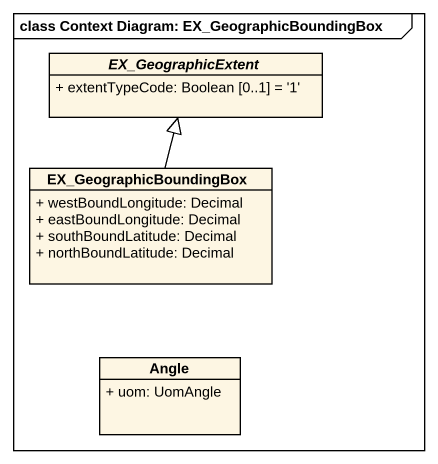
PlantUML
@startuml
mainframe class Context Diagram: EX_GeographicBoundingBox
hide circle
hide empty members
skinparam classAttributeIconSize 0
abstract class EX_GeographicExtent {
  + extentTypeCode: Boolean [0..1] = '1'
}
class EX_GeographicBoundingBox {
  + westBoundLongitude: Decimal
  + eastBoundLongitude: Decimal
  + southBoundLatitude: Decimal
  + northBoundLatitude: Decimal
}
class Angle {
  + uom: UomAngle
}
EX_GeographicBoundingBox -up-|> EX_GeographicExtent
@enduml
